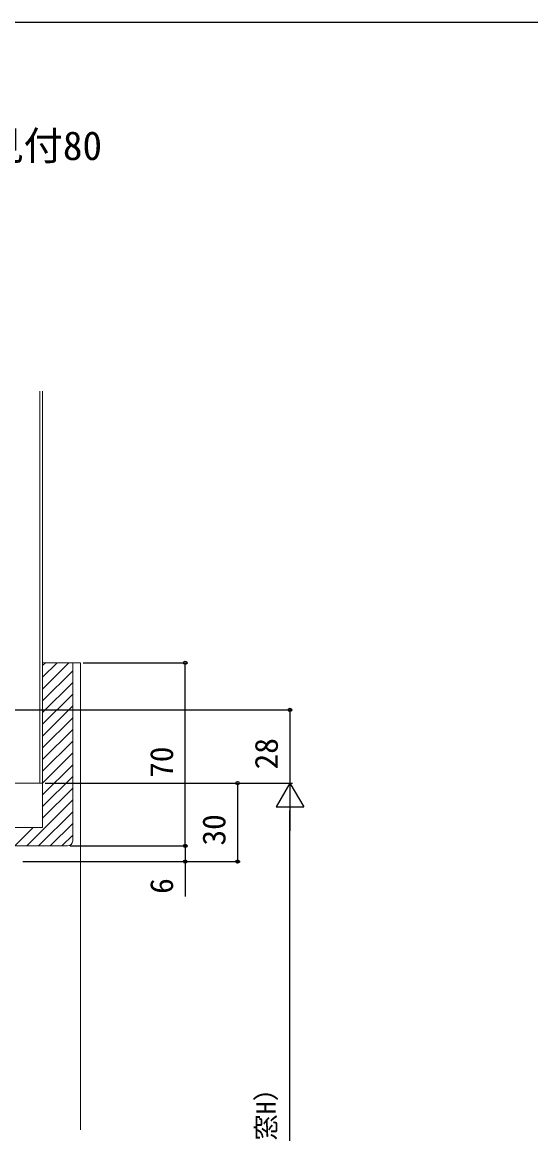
# Model space of a CAD drawing. Units: millimetres, scale not verified. Extents: x -525 to 525, y -783 to 779.
# Drawn here: x -194.3 to 0, y 322.4 to 747.2 of the extents above; entities that cross this region are included whole.
import ezdxf
from ezdxf.enums import TextEntityAlignment as Align

# ---------------------------------------------------------------- set-up
doc = ezdxf.new("R2010")
doc.units = ezdxf.units.MM
doc.header["$LTSCALE"] = 4
for name, color, linetype in [('0-1_USER1', 3, 'Continuous'), ('0-7_YKK_D', 6, 'Continuous'), ('0-8_YKK_ZWAK', 7, 'Continuous')]:
    doc.layers.add(name, color=color, linetype=linetype)
doc.layers.add('0-9_YSS_K', color=3, linetype='Continuous', lineweight=18)
doc.styles.add('ＭＳ ゴシック', font='')
doc.styles.get('ＭＳ ゴシック').set_extended_font_data('MS Gothic')

msp = doc.modelspace()

# ---------------------------------------------------------------- linework, layer by layer
at = {"layer": '0-7_YKK_D'}
for p, q in [((-171, 502.428), (-131, 502.428)), ((-132, 432.428), (-132, 502.428)), ((-303.5, 484.428), (-91, 484.428)), ((-92, 484.428), (-92, 456.428)), ((-185.5, 456.428), (-91, 456.428)), ((-185.5, 456.428), (-91, 456.428)), ((-185.5, 456.428), (-111, 456.428)), ((-112, 456.428), (-112, 426.428)), ((-92, 456.428), (-97.25, 447.334)), ((-92, 456.428), (-86.75, 447.334)), ((-92, 456.428), (-92, 438.241)), ((-97.25, 447.334), (-86.75, 447.334)), ((-92, 176.928), (-92, 445.928)), ((-176, 432.428), (-131, 432.428)), ((-176, 432.428), (-131, 432.428)), ((-194, 426.428), (-131, 426.428)), ((-194, 426.428), (-111, 426.428))]:
    msp.add_line(p, q, dxfattribs=at)
msp.add_lwpolyline([(-132, 432.428), (-132, 426.428), (-132, 413.06)], dxfattribs=at)
for centre in [(-132, 502.428), (-92, 484.428), (-112, 456.428), (-132, 432.428), (-132, 432.428), (-132, 426.428), (-112, 426.428)]:
    msp.add_circle(centre, 0.637, dxfattribs=at)
at = {"layer": '0-8_YKK_ZWAK'}
msp.add_line((-525, 747.2), (525, 747.2), dxfattribs=at)
at = {"layer": '0-9_YSS_K'}
for p, q in [((-187.5, 456.428), (-187.5, 606.2)), ((-186.5, 456.428), (-186.5, 606.2)), ((-186.5, 501.345), (-185.418, 502.428)), ((-186.5, 496.855), (-180.927, 502.428)), ((-186.5, 492.365), (-176.437, 502.428)), ((-175, 502.428), (-172, 502.428)), ((-172, 502.428), (-172, 323.928)), ((-186.5, 487.875), (-175, 499.375)), ((-186.5, 483.385), (-175, 494.885)), ((-186.5, 478.895), (-175, 490.395)), ((-186.5, 474.405), (-175, 485.905)), ((-186.5, 469.914), (-175, 481.414)), ((-186.5, 465.424), (-175, 476.924)), ((-186.5, 460.934), (-175, 472.434)), ((-186.5, 456.444), (-175, 467.944)), ((-186.5, 451.954), (-175, 463.454)), ((-186.5, 447.464), (-175, 458.964)), ((-199, 456.428), (-186.5, 456.428)), ((-186.5, 442.974), (-175, 454.474)), ((-192.556, 432.428), (-175, 449.983)), ((-188.066, 432.428), (-175, 445.493)), ((-197.046, 432.428), (-190.046, 439.428)), ((-183.576, 432.428), (-175, 441.003)), ((-179.085, 432.428), (-175, 436.513))]:
    msp.add_line(p, q, dxfattribs=at)
msp.add_lwpolyline([(-175, 434.428), (-175, 502.428), (-186.5, 502.428), (-186.5, 439.428), (-200.5, 439.428), (-200.5, 432.428), (-177, 432.428)], dxfattribs=at)
msp.add_arc((-177, 434.428), 2, 270.00001, 359.99999, dxfattribs=at)

# ---------------------------------------------------------------- texts
at = {"layer": '0-1_USER1', "style": 'ＭＳ ゴシック'}
msp.add_text('■APW 330 引違い窓（窓タイプ） モール見付80', height=11, dxfattribs=at).set_placement((-486.153, 691.245), align=Align.BOTTOM_LEFT)
at = {"layer": '0-7_YKK_D', "style": 'ＭＳ ゴシック'}
for s, height, p in [('28', 8.798, (-94, 461.666)), ('70', 8.798, (-134, 458.428)), ('30', 8.798, (-114, 432.564)), ('6', 8.798, (-134, 414.105)), ('新設窓H（＝既設窓H）', 7.331, (-95.307, 244.865))]:
    msp.add_text(s, height=height, rotation=90, dxfattribs=at).set_placement(p, align=Align.BOTTOM_LEFT)

doc.saveas('drawing.dxf')
